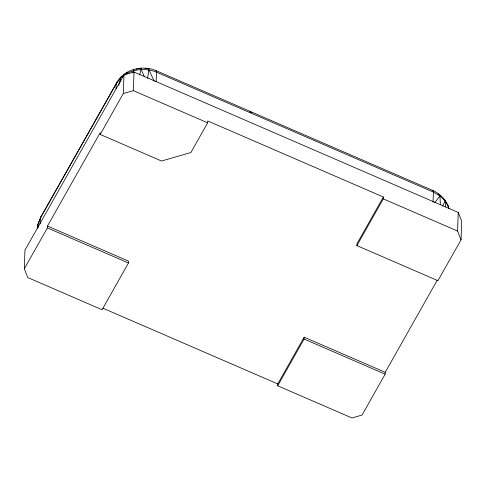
<?xml version="1.0" encoding="UTF-8"?>
<svg xmlns="http://www.w3.org/2000/svg" width="486" height="486" viewBox="0 0 486 486"><rect width="100%" height="100%" fill="white"/><g stroke="black" fill="none" stroke-linecap="round" stroke-linejoin="round"><path stroke-width="0.73" d="M24.3 268.782L24.95 250.169L123.954 74.935L134.008 72.019L458.243 212.437L461.7 221.203L461.05 239.817L437.947 280.701L356.888 245.6L356.955 243.741L383.357 197.012L207.729 120.953L207.662 122.812L190.876 152.525L161.577 161.018L100.201 134.44L100.268 132.581L47.464 226.039L47.403 227.898L24.3 268.782L27.757 277.549L102.06 309.728L128.462 262.999L128.523 261.14L47.464 226.039M40.131 223.949L40.332 218.159L41.176 216.355L117.083 82.013C124.853 68.945 142.592 64.887 156.152 70.677L433.105 190.615C440.541 194.06 446.932 200.451 448.961 208.543M116.057 88.877L116.233 83.811L117.083 82.013M100.201 134.44L123.304 93.555L123.954 74.935M207.662 122.812L133.358 90.639L134.008 72.019M156.127 81.563L156.456 72.147L156.152 70.677M277.688 385.787L277.755 383.922L304.151 337.193L385.216 372.3L385.149 374.159L362.046 415.05L351.992 417.966L277.688 385.787L304.09 339.058L304.151 337.193M356.888 245.6L383.29 198.871L383.357 197.012M433.056 202.219L433.409 192.085L433.105 190.615L432.097 190.7M461.05 239.817L457.593 231.05L458.243 212.437M37.689 227.63L37.835 224.605L40.332 218.159L116.233 83.811L120.571 78.167L121.293 76.521M37.568 228.384L37.835 224.605L41.176 216.355M139.67 75.044L141.311 68.034L141.541 68.344M147.671 78.446L148.923 68.508L145.028 68.562M132.799 72.809L133.838 69.291M118.73 85.348L120.571 78.167L123.511 75.931M124.689 75.038L126.457 73.696L127.01 72.183M442.582 206.1L445.152 201.064L444.514 199.339M385.216 372.3L437.272 280.161M434.703 202.814L439.952 195.913L439.459 194.333L437.922 194.108M126.457 73.696C135.624 68.684 146.808 68.21 156.456 72.147L433.409 192.085L439.952 195.913L445.152 201.064L448.645 207.2L448.712 208.682M123.304 93.555L133.358 90.639M136.062 69.261L137.435 69.036M138.802 68.805L140.175 68.575M249.78 111.75L251.87 112.655M383.29 198.871L457.593 231.05M47.403 227.898L128.462 262.999M304.09 339.058L385.149 374.159M102.819 308.167L277.755 383.922M149.014 69.917L154.177 81.198M141.177 69.431L144.385 76.733M133.48 70.719L134.209 72.845M37.835 224.605L38.655 227.235M447.91 205.299L448.584 208.19M445.152 201.064L445.595 206.927M439.952 195.913L440.395 204.728M120.571 78.167L120.765 81.921"/></g></svg>
